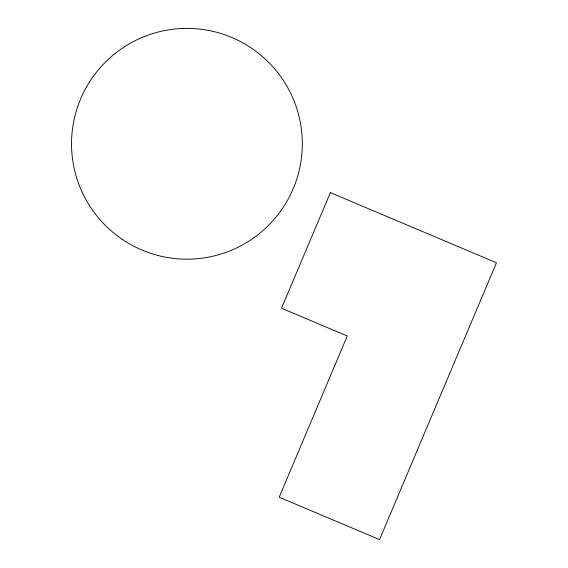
<?xml version="1.0" encoding="UTF-8"?>
<svg xmlns="http://www.w3.org/2000/svg" width="568" height="568" viewBox="0 0 568 568"><rect width="100%" height="100%" fill="white"/><g stroke="black" fill="none" stroke-linecap="round" stroke-linejoin="round"><path stroke-width="0.85" d="M330.363 192.616L281.529 308.225L347.261 335.993L279.165 497.206L379.53 539.6L496.46 262.771L330.363 192.616M122.255 239.348A115.389 115.389 0 0 0 302.027 152.018A115.389 115.389 0 0 0 136.512 39.994A115.389 115.389 0 0 0 122.255 239.348"/></g></svg>
